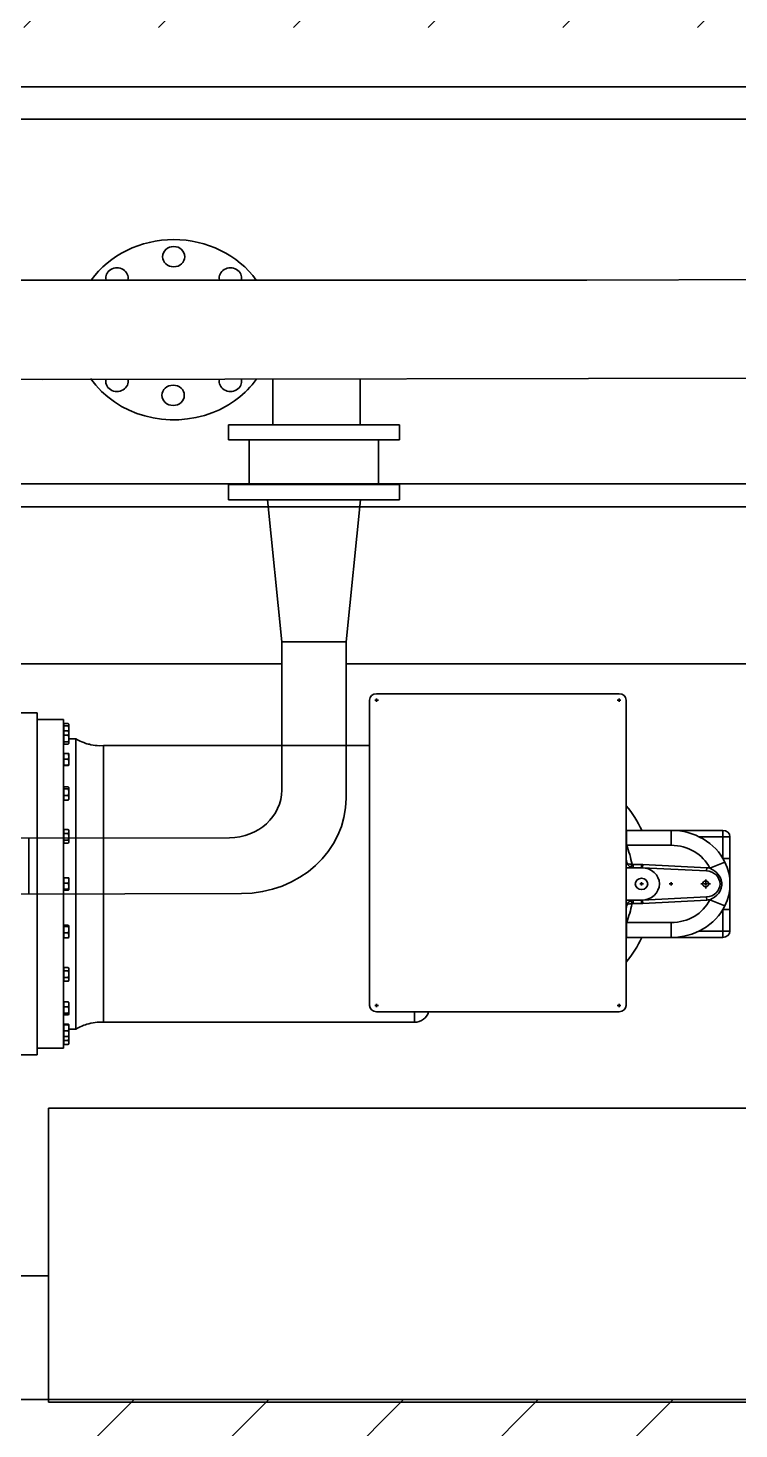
# Model space of a CAD drawing. Extents: x -12047294 to -5625356, y -1456591 to -622873.
# Drawn here: x -5748401 to -5747469, y -680637 to -678799 of the extents above; entities that cross this region are included whole.
import ezdxf

# ---------------------------------------------------------------- set-up
doc = ezdxf.new("R2010")
doc.units = 0
doc.header["$LTSCALE"] = 10
doc.header["$MEASUREMENT"] = 0
doc.layers.add('A-TEXTROOM-报建', color=210, linetype='Continuous')
doc.layers.add('M-DUCT', color=156, linetype='Continuous', lineweight=25)
doc.layers.add('M-W-EQUIP', color=156, linetype='Continuous', lineweight=35)

# ---------------------------------------------------------------- blocks, each defined once
blk = doc.blocks.new('300RT')
at = {"layer": 'M-W-EQUIP'}
for p, q in [((313.3, 1483, 0), (3296.3, 1483, 0)), ((420.8, 1446.4, 0), (2952.4, 1446.4, 0)), ((741.8, 1267.4, 0), (1876.6, 1264.7, 0)), ((1876.6, 1264.7, 0), (2680.1, 1264.7, 0)), ((2680.1, 1264.7, 0), (2899.1, 1264.7, 0)), ((741.8, 1155.1, 0), (2680.1, 1152.5, 0)), ((2211.7, 1153.1, 0), (2211.7, 1101.3, 0)), ((2340.5, 1153.6, 0), (2340.7, 1101.3, 0)), ((2680.1, 1152.5, 0), (2899.1, 1153.3, 0)), ((2153.4, 1084.1, 0), (2153.4, 1101.3, 0)), ((2406.3, 1101.3, 0), (2153.4, 1101.3, 0)), ((2406.3, 1084.1, 0), (2406.3, 1101.3, 0)), ((2406.3, 1084.1, 0), (2153.4, 1084.1, 0)), ((2184.4, 1033.8, 0), (2184.4, 1084.1, 0)), ((2375.4, 1033.8, 0), (2375.4, 1084.1, 0)), ((2952.4, 1034.5, 0), (1342.4, 1034.5, 0)), ((2153.4, 1016.5, 0), (2153.4, 1033.8, 0)), ((2406.3, 1033.8, 0), (2153.4, 1033.8, 0)), ((2406.3, 1016.5, 0), (2406.3, 1033.8, 0)), ((2406.3, 1016.5, 0), (2153.4, 1016.5, 0)), ((2232.4, 856, 0), (2211.2, 1016.5, 0)), ((2327.4, 856, 0), (2348.5, 1016.5, 0)), ((1486.2, 1008.5, 0), (2158.3, 1008.5, 0)), ((2158.3, 1008.5, 0), (2814.3, 1008.5, 0)), ((2232.4, 856, 0), (2327.4, 856, 0)), ((2232.4, 856, 0), (2232.4, 679.4, 0)), ((2327.4, 856, 0), (2327.4, 688.6, 0)), ((1506.5, 831.2, 0), (2232.4, 831.2, 0)), ((2327.4, 831.2, 0), (2732, 831.2, 0)), ((2187.3, 797.4, 0), (1829.1, 797.4, 0)), ((1829.1, 790.1, 0), (1829.1, 792, 0)), ((2187.3, 790.1, 0), (2187.3, 792, 0)), ((1818.6, 790.1, 0), (1818.6, 445.3, 0)), ((1829.1, 790.1, 0), (1826.4, 790.1, 0)), ((1829.1, 790.1, 0), (1829.1, 788.2, 0)), ((1829.1, 790.1, 0), (1831.8, 790.1, 0)), ((2187.3, 790.1, 0), (2184.6, 790.1, 0)), ((2187.3, 790.1, 0), (2187.3, 788.2, 0)), ((2187.3, 790.1, 0), (2190, 790.1, 0)), ((2197.8, 445.3, 0), (2197.8, 790.1, 0)), ((2731, 775.7, 0), (2688.7, 775.7, 0)), ((2688.7, 389.3, 0), (2688.7, 775.7, 0)), ((2642.3, 763.5, 0), (2641.8, 762.9, 0)), ((2641.8, 762.4, 0), (2641.8, 762.9, 0)), ((2641.8, 762.4, 0), (2641.9, 762.8, 0)), ((2641.8, 762.4, 0), (2641.8, 757.2, 0)), ((2642.4, 761.3, 0), (2641.8, 762.4, 0)), ((2641.9, 762.8, 0), (2642.7, 763.9, 0)), ((2642.7, 761, 0), (2642.4, 761.3, 0)), ((2649.1, 763.9, 0), (2642.7, 763.9, 0)), ((2649.1, 761, 0), (2642.7, 761, 0)), ((2649.1, 763.9, 0), (2649.1, 762.4, 0)), ((2649.7, 762.9, 0), (2649.1, 762.9, 0)), ((2649.1, 762.4, 0), (2649.1, 761, 0)), ((2649.1, 761, 0), (2649.1, 757.2, 0)), ((2688.7, 768.1, 0), (2649.7, 768.1, 0)), ((2649.7, 396.8, 0), (2649.7, 768.1, 0)), ((2628.3, 745, 0), (2625.2, 743.9, 0)), ((2631.8, 746.4, 0), (2628.3, 745, 0)), ((2641.8, 746.4, 0), (2631.8, 746.4, 0)), ((2631.8, 418.5, 0), (2631.8, 746.4, 0)), ((2641.8, 757.2, 0), (2641.8, 754.4, 0)), ((2642.1, 755.3, 0), (2641.8, 757.2, 0)), ((2642.2, 754.8, 0), (2641.8, 754.4, 0)), ((2641.8, 752.8, 0), (2641.8, 754.4, 0)), ((2641.8, 752.8, 0), (2641.9, 753.4, 0)), ((2641.8, 752.8, 0), (2641.8, 746.6, 0)), ((2642.4, 750.8, 0), (2641.8, 752.8, 0)), ((2642.1, 744.7, 0), (2641.8, 746.6, 0)), ((2641.8, 746.6, 0), (2641.8, 741.6, 0)), ((2641.9, 753.4, 0), (2642.7, 755.3, 0)), ((2642.2, 754.8, 0), (2642.1, 755.3, 0)), ((2642.7, 742.9, 0), (2642.1, 744.7, 0)), ((2642.7, 755.3, 0), (2642.2, 754.8, 0)), ((2642.7, 750.4, 0), (2642.4, 750.8, 0)), ((2649.1, 755.3, 0), (2642.7, 755.3, 0)), ((2649.1, 750.4, 0), (2642.7, 750.4, 0)), ((2649.1, 757.2, 0), (2649.1, 755.3, 0)), ((2649.1, 755.3, 0), (2649.1, 752.8, 0)), ((2649.7, 754.4, 0), (2649.1, 754.4, 0)), ((2649.1, 752.8, 0), (2649.1, 750.4, 0)), ((2649.1, 750.4, 0), (2649.1, 746.6, 0)), ((2649.1, 746.6, 0), (2649.1, 742.9, 0)), ((2590.7, 738.7, 0), (2197.8, 738.7, 0)), ((2595.9, 738.6, 0), (2590.7, 738.7, 0)), ((2590.7, 426.2, 0), (2590.7, 738.7, 0)), ((2600, 738.7, 0), (2595.9, 738.6, 0)), ((2603, 738.9, 0), (2600, 738.7, 0)), ((2606.1, 739.3, 0), (2603, 738.9, 0)), ((2609.5, 739.8, 0), (2606.1, 739.3, 0)), ((2611.5, 740.2, 0), (2609.5, 739.8, 0)), ((2613.4, 740.5, 0), (2611.5, 740.2, 0)), ((2615.1, 740.9, 0), (2613.4, 740.5, 0)), ((2616.6, 741.3, 0), (2615.1, 740.9, 0)), ((2617.9, 741.6, 0), (2616.6, 741.3, 0)), ((2619.8, 742.2, 0), (2617.9, 741.6, 0)), ((2622.5, 743, 0), (2619.8, 742.2, 0)), ((2625.2, 743.9, 0), (2622.5, 743, 0)), ((2642.1, 741, 0), (2641.8, 741.6, 0)), ((2641.8, 741.6, 0), (2641.8, 741.2, 0)), ((2641.8, 741.2, 0), (2642.2, 740.8, 0)), ((2642.1, 729.8, 0), (2641.8, 729.7, 0)), ((2641.8, 726.6, 0), (2641.8, 729.7, 0)), ((2641.9, 727.3, 0), (2642.7, 729.8, 0)), ((2642.7, 740.3, 0), (2642.1, 741, 0)), ((2642.7, 729.8, 0), (2642.1, 729.8, 0)), ((2649.1, 742.9, 0), (2642.7, 742.9, 0)), ((2649.1, 740.3, 0), (2642.7, 740.3, 0)), ((2649.1, 729.8, 0), (2642.7, 729.8, 0)), ((2649.1, 742.9, 0), (2649.1, 741.6, 0)), ((2649.1, 741.6, 0), (2649.1, 740.3, 0)), ((2649.1, 741.2, 0), (2649.7, 741.2, 0)), ((2649.1, 729.8, 0), (2649.1, 726.6, 0)), ((2649.7, 729.7, 0), (2649.1, 729.7, 0)), ((2641.8, 726.6, 0), (2641.9, 727.3, 0)), ((2641.8, 726.6, 0), (2641.8, 720, 0)), ((2642.4, 724, 0), (2641.8, 726.6, 0)), ((2642.1, 718.3, 0), (2641.8, 720, 0)), ((2641.8, 720, 0), (2641.8, 716.5, 0)), ((2642.1, 716.5, 0), (2641.8, 716.5, 0)), ((2642.7, 716.6, 0), (2642.1, 718.3, 0)), ((2642.7, 716.4, 0), (2642.1, 716.5, 0)), ((2642.7, 723.3, 0), (2642.4, 724, 0)), ((2649.1, 723.3, 0), (2642.7, 723.3, 0)), ((2649.1, 716.6, 0), (2642.7, 716.6, 0)), ((2649.1, 716.4, 0), (2642.7, 716.4, 0)), ((2649.1, 726.6, 0), (2649.1, 723.3, 0)), ((2649.1, 723.3, 0), (2649.1, 720, 0)), ((2649.1, 720, 0), (2649.1, 716.6, 0)), ((2649.1, 716.6, 0), (2649.1, 716.5, 0)), ((2649.1, 716.5, 0), (2649.7, 716.5, 0)), ((2649.1, 716.5, 0), (2649.1, 716.4, 0)), ((2642.1, 691.6, 0), (2641.8, 691.3, 0)), ((2641.8, 691.3, 0), (2641.8, 691, 0)), ((2641.8, 686.2, 0), (2641.8, 691, 0)), ((2642.1, 690.4, 0), (2641.8, 691, 0)), ((2641.8, 686.2, 0), (2641.9, 687, 0)), ((2642.4, 683.2, 0), (2641.8, 686.2, 0)), ((2641.8, 686.2, 0), (2641.8, 679.9, 0)), ((2641.9, 687, 0), (2642.7, 689.9, 0)), ((2642.7, 689.9, 0), (2642.1, 690.4, 0)), ((2642.7, 682.5, 0), (2642.4, 683.2, 0)), ((2649.1, 692.1, 0), (2642.7, 692.1, 0)), ((2649.1, 689.9, 0), (2642.7, 689.9, 0)), ((2649.1, 682.5, 0), (2642.7, 682.5, 0)), ((2649.1, 692.1, 0), (2649.1, 691, 0)), ((2649.7, 691.3, 0), (2649.1, 691.3, 0)), ((2649.1, 691, 0), (2649.1, 689.9, 0)), ((2649.1, 689.9, 0), (2649.1, 686.2, 0)), ((2649.1, 686.2, 0), (2649.1, 682.5, 0)), ((2649.1, 682.5, 0), (2649.1, 679.9, 0)), ((2642.1, 678.5, 0), (2641.8, 679.9, 0)), ((2641.8, 679.9, 0), (2641.8, 678.1, 0)), ((2641.8, 678.1, 0), (2642.1, 677.8, 0)), ((2642.7, 677.3, 0), (2642.1, 678.5, 0)), ((2642.1, 677.8, 0), (2642.1, 677.8, 0)), ((2642.1, 677.8, 0), (2642.7, 677.3, 0)), ((2649.1, 677.3, 0), (2642.7, 677.3, 0)), ((2649.1, 679.9, 0), (2649.1, 677.3, 0)), ((2649.1, 678.1, 0), (2649.7, 678.1, 0)), ((1665.3, 635.7, 0), (1675.8, 635.7, 0)), ((1665.3, 611.3, 0), (1665.3, 635.7, 0)), ((1675.8, 635.7, 0), (1673.1, 635.7, 0)), ((1675.8, 643, 0), (1675.8, 635.7, 0)), ((1675.8, 643, 0), (1752.2, 643, 0)), ((1675.8, 635.7, 0), (1675.8, 637.5, 0)), ((1675.8, 635.7, 0), (1675.8, 611.3, 0)), ((1710.7, 635.7, 0), (1675.8, 635.7, 0)), ((1675.8, 635.7, 0), (1675.8, 633.8, 0)), ((1675.8, 635.7, 0), (1678.5, 635.7, 0)), ((1752.2, 626.1, 0), (1752.2, 643, 0)), ((1752.2, 643, 0), (1818.3, 643, 0)), ((1818.3, 626.1, 0), (1818.3, 643, 0)), ((1818.3, 643, 0), (1818.6, 643, 0)), ((2404.6, 634.7, 0), (2731.5, 634.3, 0)), ((2642.4, 643.5, 0), (2641.8, 642.8, 0)), ((2641.8, 642.8, 0), (2641.8, 641.6, 0)), ((2641.8, 635.7, 0), (2641.8, 641.6, 0)), ((2642.1, 640.5, 0), (2641.8, 641.6, 0)), ((2641.8, 635.7, 0), (2641.9, 636.5, 0)), ((2642.4, 632.6, 0), (2641.8, 635.7, 0)), ((2641.8, 635.7, 0), (2641.8, 630.2, 0)), ((2641.9, 636.5, 0), (2642.7, 639.5, 0)), ((2642.7, 639.5, 0), (2642.1, 640.5, 0)), ((2642.7, 643.8, 0), (2642.5, 643.5, 0)), ((2649.1, 643.8, 0), (2642.7, 643.8, 0)), ((2649.1, 639.5, 0), (2642.7, 639.5, 0)), ((2649.1, 643.8, 0), (2649.1, 641.6, 0)), ((2649.7, 642.8, 0), (2649.1, 642.8, 0)), ((2649.1, 641.6, 0), (2649.1, 639.5, 0)), ((2649.1, 639.5, 0), (2649.1, 635.7, 0)), ((2649.1, 635.7, 0), (2649.1, 631.9, 0)), ((2701.2, 634.3, 0), (2701, 571.1, 0)), ((1818.3, 626.1, 0), (1752.2, 626.1, 0)), ((1818.6, 626.3, 0), (1818.3, 626.1, 0)), ((2642.1, 629.4, 0), (2641.8, 630.2, 0)), ((2641.8, 630.2, 0), (2641.8, 629.6, 0)), ((2641.8, 629.6, 0), (2642.4, 628.9, 0)), ((2642.7, 628.6, 0), (2642.1, 629.4, 0)), ((2642.7, 631.9, 0), (2642.4, 632.6, 0)), ((2649.1, 631.9, 0), (2642.7, 631.9, 0)), ((2649.1, 628.6, 0), (2642.7, 628.6, 0)), ((2649.1, 631.9, 0), (2649.1, 630.2, 0)), ((2649.1, 630.2, 0), (2649.1, 628.6, 0)), ((2649.1, 629.6, 0), (2649.7, 629.6, 0)), ((1665.3, 611.3, 0), (1675.8, 611.3, 0)), ((1665.3, 582.5, 0), (1665.3, 611.3, 0)), ((1695, 600.3, 0), (1672.9, 607.2, 0)), ((1699.6, 600.8, 0), (1794.2, 604.4, 0)), ((1794.5, 600.8, 0), (1794.2, 604.4, 0)), ((1795.9, 600.8, 0), (1795.9, 604.5, 0)), ((1795.9, 604.5, 0), (1808.4, 604.5, 0)), ((1808.4, 604.5, 0), (1810, 604.7, 0)), ((1808.4, 600.8, 0), (1808.4, 604.5, 0)), ((1810, 604.7, 0), (1811.9, 601.4, 0)), ((1817.4, 605.8, 0), (1818.6, 605.8, 0)), ((1678.2, 587, 0), (1677.5, 583.7, 0)), ((1679.9, 590.1, 0), (1678.2, 587, 0)), ((1682.6, 593.3, 0), (1679.9, 590.1, 0)), ((1686.2, 596.1, 0), (1682.6, 593.3, 0)), ((1690.4, 598.4, 0), (1686.2, 596.1, 0)), ((1695, 600.3, 0), (1690.4, 598.4, 0)), ((1699.9, 597.1, 0), (1699.6, 600.8, 0)), ((1699.9, 597.1, 0), (1794.5, 600.8, 0)), ((1701.1, 586.1, 0), (1701.1, 587.5, 0)), ((1818.6, 600.8, 0), (1795.9, 600.8, 0)), ((2642.1, 589.3, 0), (2641.8, 589, 0)), ((2641.8, 586.5, 0), (2641.8, 589.1, 0)), ((2641.8, 579.9, 0), (2641.8, 586.5, 0)), ((2642.1, 584.9, 0), (2641.8, 586.5, 0)), ((2642.7, 589.5, 0), (2642.1, 589.3, 0)), ((2649.1, 589.5, 0), (2642.7, 589.5, 0)), ((2649.1, 589.5, 0), (2649.1, 586.5, 0)), ((2649.7, 589.1, 0), (2649.1, 589.1, 0)), ((2649.1, 586.5, 0), (2649.1, 583.5, 0)), ((1665.3, 553.6, 0), (1665.3, 582.5, 0)), ((1677.5, 583.7, 0), (1677.5, 580.6, 0)), ((1677.5, 580.6, 0), (1678.4, 577.6, 0)), ((1678.4, 577.6, 0), (1679.9, 574.8, 0)), ((1679.9, 574.8, 0), (1682, 572.2, 0)), ((1682, 572.2, 0), (1684.8, 569.8, 0)), ((1684.8, 569.8, 0), (1688.1, 567.7, 0)), ((1695.8, 582.5, 0), (1693.9, 582.5, 0)), ((1701.1, 582.5, 0), (1698.5, 582.5, 0)), ((1701.1, 582.5, 0), (1701.1, 584.3, 0)), ((1701.1, 582.5, 0), (1701.1, 580.6, 0)), ((1701.1, 582.5, 0), (1703.7, 582.5, 0)), ((1701.1, 578.8, 0), (1701.1, 577.4, 0)), ((1706.4, 582.5, 0), (1708.3, 582.5, 0)), ((1752.2, 582.5, 0), (1749.5, 582.5, 0)), ((1752.2, 582.5, 0), (1752.2, 584.3, 0)), ((1752.2, 582.5, 0), (1752.2, 580.6, 0)), ((1752.2, 582.5, 0), (1754.9, 582.5, 0)), ((1795.9, 582.5, 0), (1793.2, 582.5, 0)), ((1795.9, 582.5, 0), (1795.9, 584.3, 0)), ((1795.9, 582.5, 0), (1795.9, 580.6, 0)), ((1795.9, 582.5, 0), (1798.6, 582.5, 0)), ((2386.9, 571.5, 0), (2731.4, 571.1, 0)), ((2641.8, 579.9, 0), (2641.9, 580.7, 0)), ((2642.4, 577.1, 0), (2641.8, 579.9, 0)), ((2641.8, 579.9, 0), (2641.8, 575.9, 0)), ((2642.1, 575.7, 0), (2641.8, 575.9, 0)), ((2641.9, 580.7, 0), (2642.7, 583.5, 0)), ((2642.7, 583.5, 0), (2642.1, 584.9, 0)), ((2642.7, 575.4, 0), (2642.1, 575.7, 0)), ((2642.7, 576.4, 0), (2642.4, 577.1, 0)), ((2649.1, 583.5, 0), (2642.7, 583.5, 0)), ((2649.1, 576.4, 0), (2642.7, 576.4, 0)), ((2649.1, 575.4, 0), (2642.7, 575.4, 0)), ((2649.1, 583.5, 0), (2649.1, 579.9, 0)), ((2649.1, 579.9, 0), (2649.1, 576.4, 0)), ((2649.1, 576.4, 0), (2649.1, 575.9, 0)), ((2649.1, 575.9, 0), (2649.7, 575.9, 0)), ((2649.1, 575.9, 0), (2649.1, 575.4, 0)), ((1695, 564.6, 0), (1672.9, 557.7, 0)), ((1688.1, 567.7, 0), (1691.4, 566, 0)), ((1691.4, 566, 0), (1695, 564.6, 0)), ((1699.9, 567.8, 0), (1699.6, 564.1, 0)), ((1794.2, 560.5, 0), (1699.6, 564.1, 0)), ((1699.9, 567.8, 0), (1794.5, 564.1, 0)), ((1794.5, 564.1, 0), (1794.2, 560.5, 0)), ((1795.9, 564.1, 0), (1818.6, 564.1, 0)), ((1795.9, 564.1, 0), (1795.9, 560.5, 0)), ((1808.4, 560.5, 0), (1795.9, 560.5, 0)), ((1808.4, 560.5, 0), (1808.4, 564.1, 0)), ((1810, 560.3, 0), (1808.4, 560.5, 0)), ((1810, 560.2, 0), (1811.9, 563.6, 0)), ((1810, 560.2, 0), (1810, 560.3, 0)), ((1818.6, 559.2, 0), (1817.4, 559.2, 0)), ((1675.8, 553.6, 0), (1665.3, 553.6, 0)), ((1665.3, 529.3, 0), (1665.3, 553.6, 0)), ((1675.8, 553.6, 0), (1675.8, 529.3, 0)), ((1752.2, 538.8, 0), (1752.2, 521.9, 0)), ((1752.2, 538.8, 0), (1818.3, 538.8, 0)), ((1818.3, 538.8, 0), (1818.3, 521.9, 0)), ((1818.3, 538.8, 0), (1818.6, 538.7, 0)), ((1675.8, 529.3, 0), (1665.3, 529.3, 0)), ((1675.8, 529.3, 0), (1673.1, 529.3, 0)), ((1675.8, 529.3, 0), (1675.8, 531.1, 0)), ((1675.8, 529.3, 0), (1675.8, 521.9, 0)), ((1675.8, 529.3, 0), (1710.7, 529.3, 0)), ((1675.8, 529.3, 0), (1675.8, 527.4, 0)), ((1675.8, 529.3, 0), (1678.5, 529.3, 0)), ((2641.9, 535.5, 0), (2641.8, 535.3, 0)), ((2641.8, 535.3, 0), (2641.8, 535.2, 0)), ((2642.1, 534.9, 0), (2641.8, 535.2, 0)), ((2641.8, 535.2, 0), (2641.8, 530.9, 0)), ((2642.1, 529.1, 0), (2641.8, 530.9, 0)), ((2641.8, 524.4, 0), (2641.8, 530.9, 0)), ((2641.8, 524.4, 0), (2641.9, 525.1, 0)), ((2642.4, 522.1, 0), (2641.8, 524.4, 0)), ((2641.8, 524.4, 0), (2641.8, 522.1, 0)), ((2641.9, 525.1, 0), (2642.7, 527.3, 0)), ((2642.7, 534.5, 0), (2642.1, 534.9, 0)), ((2642.7, 527.3, 0), (2642.1, 529.1, 0)), ((2649.1, 535.9, 0), (2642.7, 535.9, 0)), ((2649.1, 534.5, 0), (2642.7, 534.5, 0)), ((2649.1, 527.3, 0), (2642.7, 527.3, 0)), ((2649.1, 535.9, 0), (2649.1, 535.2, 0)), ((2649.7, 535.3, 0), (2649.1, 535.3, 0)), ((2649.1, 535.2, 0), (2649.1, 534.5, 0)), ((2649.1, 534.5, 0), (2649.1, 530.9, 0)), ((2649.1, 530.9, 0), (2649.1, 527.3, 0)), ((2649.1, 527.3, 0), (2649.1, 524.4, 0)), ((2649.1, 524.4, 0), (2649.1, 521.5, 0)), ((1752.2, 521.9, 0), (1675.8, 521.9, 0)), ((1818.3, 521.9, 0), (1752.2, 521.9, 0)), ((1818.6, 521.9, 0), (1818.3, 521.9, 0)), ((2641.8, 522.1, 0), (2641.9, 522, 0)), ((2642, 522, 0), (2642.1, 521.9, 0)), ((2642.1, 521.9, 0), (2642.7, 521.5, 0)), ((2642.7, 521.5, 0), (2642.4, 522.1, 0)), ((2649.1, 521.5, 0), (2642.7, 521.5, 0)), ((2649.1, 522.1, 0), (2649.7, 522.1, 0)), ((2642.7, 487.9, 0), (2641.8, 486.9, 0)), ((2641.8, 486.9, 0), (2641.8, 486.1, 0)), ((2641.8, 486.1, 0), (2641.8, 480.4, 0)), ((2642.1, 485.1, 0), (2641.8, 486.1, 0)), ((2641.8, 474.6, 0), (2641.8, 480.4, 0)), ((2642.1, 478.5, 0), (2641.8, 480.4, 0)), ((2641.8, 474.6, 0), (2641.9, 475.1, 0)), ((2641.9, 475.1, 0), (2642.7, 476.6, 0)), ((2642.7, 484.2, 0), (2642.1, 485.1, 0)), ((2642.7, 476.6, 0), (2642.1, 478.5, 0)), ((2649.1, 487.9, 0), (2642.7, 487.9, 0)), ((2649.1, 484.2, 0), (2642.7, 484.2, 0)), ((2649.1, 476.6, 0), (2642.7, 476.6, 0)), ((2649.1, 487.9, 0), (2649.1, 486.1, 0)), ((2649.7, 486.9, 0), (2649.1, 486.9, 0)), ((2649.1, 486.1, 0), (2649.1, 484.2, 0)), ((2649.1, 484.2, 0), (2649.1, 480.4, 0)), ((2649.1, 480.4, 0), (2649.1, 476.6, 0)), ((2649.1, 476.6, 0), (2649.1, 474.6, 0)), ((2642.4, 473, 0), (2641.8, 474.6, 0)), ((2641.8, 474.6, 0), (2641.8, 473.7, 0)), ((2641.8, 473.7, 0), (2642.7, 472.6, 0)), ((2642.7, 472.6, 0), (2642.4, 473, 0)), ((2642.6, 472.7, 0), (2642.7, 472.6, 0)), ((2649.1, 472.6, 0), (2642.7, 472.6, 0)), ((2649.1, 474.6, 0), (2649.1, 472.6, 0)), ((2649.1, 473.7, 0), (2649.7, 473.7, 0)), ((1829.1, 445.3, 0), (1826.4, 445.3, 0)), ((1829.1, 445.3, 0), (1829.1, 447.1, 0)), ((1829.1, 445.3, 0), (1829.1, 443.4, 0)), ((1829.1, 445.3, 0), (1831.8, 445.3, 0)), ((2187.3, 445.3, 0), (2184.6, 445.3, 0)), ((2187.3, 445.3, 0), (2187.3, 447.1, 0)), ((2187.3, 445.3, 0), (2187.3, 443.4, 0)), ((2187.3, 445.3, 0), (2190, 445.3, 0)), ((2642, 448.6, 0), (2641.8, 448.4, 0)), ((2641.8, 448.4, 0), (2641.8, 446.3, 0)), ((2641.8, 446.3, 0), (2641.8, 439.9, 0)), ((2642.1, 444.9, 0), (2641.8, 446.3, 0)), ((2642.7, 449.1, 0), (2642.1, 448.6, 0)), ((2642.7, 443.6, 0), (2642.1, 444.9, 0)), ((2649.1, 449.1, 0), (2642.7, 449.1, 0)), ((2649.1, 443.6, 0), (2642.7, 443.6, 0)), ((2649.1, 449.1, 0), (2649.1, 446.3, 0)), ((2649.7, 448.4, 0), (2649.1, 448.4, 0)), ((2649.1, 446.3, 0), (2649.1, 443.6, 0)), ((2649.1, 443.6, 0), (2649.1, 439.9, 0)), ((1829.1, 437.9, 0), (2187.3, 437.9, 0)), ((2131.4, 437.9, 0), (2131.4, 426.2, 0)), ((2642.1, 438.1, 0), (2641.8, 439.9, 0)), ((2641.8, 435.4, 0), (2641.8, 439.9, 0)), ((2641.8, 435.4, 0), (2641.9, 435.6, 0)), ((2642.4, 434.7, 0), (2641.8, 435.4, 0)), ((2641.8, 435.4, 0), (2641.8, 435.2, 0)), ((2641.8, 435.2, 0), (2642, 435, 0)), ((2641.9, 435.6, 0), (2642.7, 436.3, 0)), ((2642.7, 436.3, 0), (2642.1, 438.1, 0)), ((2642.7, 434.5, 0), (2642.4, 434.7, 0)), ((2649.1, 436.3, 0), (2642.7, 436.3, 0)), ((2649.1, 434.5, 0), (2642.7, 434.5, 0)), ((2649.1, 439.9, 0), (2649.1, 436.3, 0)), ((2649.1, 436.3, 0), (2649.1, 435.4, 0)), ((2649.1, 435.4, 0), (2649.1, 434.5, 0)), ((2649.1, 435.2, 0), (2649.7, 435.2, 0)), ((2131.4, 426.2, 0), (2590.7, 426.2, 0)), ((2590.7, 426.2, 0), (2595.9, 426.3, 0)), ((2595.9, 426.3, 0), (2600, 426.2, 0)), ((2600, 426.2, 0), (2603, 426, 0)), ((2603, 426, 0), (2606.1, 425.6, 0)), ((2606.1, 425.6, 0), (2609.5, 425.1, 0)), ((2609.5, 425.1, 0), (2612.6, 424.6, 0)), ((2612.6, 424.6, 0), (2615.3, 424, 0)), ((2615.3, 424, 0), (2617.4, 423.4, 0)), ((2617.4, 423.4, 0), (2619.5, 422.9, 0)), ((2619.5, 422.9, 0), (2622.5, 421.9, 0)), ((2622.5, 421.9, 0), (2625.2, 421.1, 0)), ((2625.2, 421.1, 0), (2628.3, 419.9, 0)), ((2628.3, 419.9, 0), (2631.8, 418.5, 0)), ((2631.8, 418.5, 0), (2641.8, 418.5, 0)), ((2641.8, 423.7, 0), (2642.4, 423.9, 0)), ((2641.9, 423.6, 0), (2641.8, 423.7, 0)), ((2641.8, 423.7, 0), (2641.8, 419.9, 0)), ((2641.8, 419.9, 0), (2641.8, 413.4, 0)), ((2642.1, 418.2, 0), (2641.8, 419.9, 0)), ((2642.1, 411.8, 0), (2641.8, 413.4, 0)), ((2641.8, 413.4, 0), (2641.8, 410.5, 0)), ((2642.7, 423.4, 0), (2641.9, 423.6, 0)), ((2642.7, 416.5, 0), (2642.1, 418.2, 0)), ((2642.7, 410.2, 0), (2642.1, 411.8, 0)), ((2642.4, 423.9, 0), (2642.7, 424, 0)), ((2649.1, 424, 0), (2642.7, 424, 0)), ((2649.1, 423.4, 0), (2642.7, 423.4, 0)), ((2649.1, 416.5, 0), (2642.7, 416.5, 0)), ((2649.1, 424, 0), (2649.1, 423.7, 0)), ((2649.7, 423.7, 0), (2649.1, 423.7, 0)), ((2649.1, 423.7, 0), (2649.1, 423.4, 0)), ((2649.1, 423.4, 0), (2649.1, 419.9, 0)), ((2649.1, 419.9, 0), (2649.1, 416.5, 0)), ((2649.1, 416.5, 0), (2649.1, 413.4, 0)), ((2649.1, 413.4, 0), (2649.1, 410.2, 0)), ((2641.8, 409.7, 0), (2642, 410.5, 0)), ((2641.8, 410.5, 0), (2641.8, 409.4, 0)), ((2641.8, 410.5, 0), (2641.9, 410.4, 0)), ((2641.8, 409.4, 0), (2641.8, 409.7, 0)), ((2641.8, 409.4, 0), (2641.8, 403.3, 0)), ((2642.1, 407.5, 0), (2641.8, 409.4, 0)), ((2642.1, 402.2, 0), (2641.8, 403.3, 0)), ((2641.8, 402, 0), (2641.8, 403.3, 0)), ((2641.8, 402, 0), (2642.3, 401.4, 0)), ((2641.9, 410.4, 0), (2642.7, 410.2, 0)), ((2642.7, 405.7, 0), (2642.1, 407.5, 0)), ((2642.7, 401, 0), (2642.1, 402.2, 0)), ((2642.4, 401.4, 0), (2642.7, 401, 0)), ((2649.1, 410.2, 0), (2642.7, 410.2, 0)), ((2649.1, 405.7, 0), (2642.7, 405.7, 0)), ((2649.1, 401, 0), (2642.7, 401, 0)), ((2649.1, 410.5, 0), (2649.7, 410.5, 0)), ((2649.1, 410.2, 0), (2649.1, 409.4, 0)), ((2649.1, 409.4, 0), (2649.1, 405.7, 0)), ((2649.1, 405.7, 0), (2649.1, 403.3, 0)), ((2649.1, 403.3, 0), (2649.1, 401, 0)), ((2649.1, 402, 0), (2649.7, 402, 0)), ((2649.7, 396.8, 0), (2688.7, 396.8, 0)), ((2688.7, 389.3, 0), (2773.1, 389.3, 0)), ((710.8, 329.3, 0), (2672, 329.3, 0)), ((2672, -2.8, 0), (2672, 329.3, 0)), ((2672, 139.6, 0), (3973.8, 139.6, 0)), ((4842, 0), (0, 0)), ((710.8, -2.8, 0), (2672, -2.8, 0))]:
    blk.add_line(p, q, dxfattribs=at)
for centre, major_axis, start_param, end_param in [((2487, 1208.6, 0), (146.2, 0), 0.583893, 2.5577), ((2403.2, 1267, 0), (-16.5, 0), 2.947379, 6.477399), ((2570.8, 1267, 0), (-16.5, 0), 2.947379, 6.477399), ((2487, 1208.6, 0), (146.2, 0), 3.725485, 4.305736), ((2403.2, 1150.2, 0), (16.5, 0), 2.947379, 6.477399), ((2487, 1208.6, 0), (-146.2, 0), 1.164143, 2.567443), ((2570.8, 1150.2, 0), (16.5, 0), 2.917558, 6.551657), ((1829.1, 790.1, 0), (-10.5, 0), -1.570796, 0), ((2187.3, 790.1, 0), (10.5, 0), 0, 1.570796), ((2661.2, 757, 0), (-19.3, 0), -0.297362, -0.012202), ((2660.9, 746.5, 0), (-19, 0), -0.299778, -0.012349), ((2644.7, 741.4, 0), (-2.91, 0), -0.787109, -0.081391), ((2657.2, 719.8, 0), (-15.4, 0), -0.333988, -0.014554), ((2642.7, 714.9, 0), (-2.43, 0), 4.700867, 5.055971), ((2644.2, 690.8, 0), (2.34, 0), 2.255482, 3.030906), ((2651.6, 679.7, 0), (9.73, 0), 2.720751, 3.120187), ((1990.8, 582.5, 0), (-213.9, 0), -0.634415, -0.418515), ((1675.8, 635.7, 0), (-10.5, 0), -1.570796, 0), ((1752.2, 582.5, 0), (-86.9, 0), -1.570796, -0.421016), ((2648.7, 641.5, 0), (-6.86, 0), -0.503141, -0.029918), ((1752.2, 582.5, 0), (-62.7, 0), -1.570796, -0.421016), ((1990.8, 582.5, 0), (183.6, 0), 2.793101, 2.966874), ((2646.1, 630.1, 0), (-4.3, 0), -0.640482, -0.049802), ((1752.2, 582.5, 0), (-86.9, 0), -0.421016, 0.421016), ((1795.9, 582.5, 0), (-31.6, 0), -1.570796, -1.515212), ((1809.8, 618.4, 0), (19.7, 0), -1.556696, -1.172851), ((1806.5, 608.5, 0), (11.6, 0), -1.085857, -0.34859), ((1990.8, 582.5, 0), (-176.6, 0), -0.222568, -0.190544), ((1701.1, 582.5, 0), (21.1, 0), 1.626381, 4.656805), ((1701.1, 582.5, 0), (-26.3, 0), -1.515212, -1.336493), ((1795.9, 582.5, 0), (-26.3, 0), -1.570796, 1.570796), ((1808.4, 606.3, 0), (-7.95, 0), 1.570876, 2.026178), ((2654.5, 586.3, 0), (-12.7, 0), -0.368071, -0.017014), ((2643, 575.6, 0), (1.22, 0), 1.801012, 2.740372), ((1752.2, 582.5, 0), (-86.9, 0), 0.421016, 1.570796), ((1701.1, 582.5, 0), (26.3, 0), 4.478086, 4.656805), ((1752.2, 582.5, 0), (62.7, 0), 3.562608, 4.712389), ((1795.9, 582.5, 0), (-31.6, 0), 1.515212, 1.570796), ((1808.4, 558.6, 0), (-7.98, 0), 4.257867, 4.71145), ((1809.8, 546.5, 0), (19.7, 0), 1.172851, 1.556696), ((1990.8, 582.5, 0), (183.6, 0), 3.316311, 3.490084), ((1806.5, 556.4, 0), (11.6, 0), 0.34859, 1.085857), ((1990.8, 582.5, 0), (176.6, 0), 3.332136, 3.364161), ((1675.8, 529.3, 0), (-10.5, 0), 0, 1.570796), ((2643.3, 535, 0), (1.48, 0), 1.979217, 2.897601), ((2659.4, 530.8, 0), (17.6, 0), 2.829413, 3.128473), ((1990.8, 582.5, 0), (213.9, 0), 3.560108, 3.776007), ((2646.9, 485.9, 0), (-5.1, 0), -0.585838, -0.040926), ((2661.5, 480.3, 0), (-19.6, 0), -0.295009, -0.01206), ((1829.1, 445.3, 0), (10.5, 0), 3.141593, 4.712389), ((2187.3, 445.3, 0), (10.5, 0), 4.712389, 6.283185), ((2652.6, 446.2, 0), (10.7, 0), 2.741072, 3.121968), ((2660, 439.8, 0), (-18.1, 0), -0.307153, -0.012803), ((2131.4, 440.9, 0), (21.1, 0), 3.342951, 4.712389), ((2658, 419.8, 0), (16.2, 0), 2.816119, 3.127611), ((2655.4, 413.2, 0), (13.6, 0), 2.786466, 3.125545), ((2649.6, 403.2, 0), (-7.79, 0), -0.471487, -0.026382)]:
    blk.add_ellipse(centre, major_axis=major_axis, ratio=0.696429, start_param=start_param, end_param=end_param, dxfattribs=at)
for centre in [(2487, 1291.1, 0), (2487.8, 1134.5, 0)]:
    blk.add_ellipse(centre, major_axis=(16.5, 0), ratio=0.696429, dxfattribs=at)
at = {"layer": 'M-W-EQUIP', "extrusion": (6.04829e-08, 6.18761e-29, 1)}
blk.add_ellipse((2404.8, 688.6, 0), major_axis=(-77.4, 0, 0), ratio=0.696429, start_param=0, end_param=1.56894, dxfattribs=at)
at = {"layer": 'M-W-EQUIP', "extrusion": (5.79506e-08, 2.47937e-29, 1)}
blk.add_ellipse((2387.2, 679.4, 0), major_axis=(154.8, 0, 0), ratio=0.696429, start_param=3.141593, end_param=4.710532, dxfattribs=at)
at = {"layer": 'M-W-EQUIP', "extrusion": (-1.0911e-16, -3.5022e-28, -1)}
blk.add_ellipse((1701.1, 582.5, 0), major_axis=(4.58, 0), ratio=0.696429, start_param=3.141593, end_param=9.424778, dxfattribs=at)
at = {"layer": 'M-W-EQUIP', "extrusion": (-1.08487e-16, 1.7741e-28, -1)}
blk.add_ellipse((1795.9, 582.5, 0), major_axis=(-9.22, 0), ratio=0.696429, dxfattribs=at)
blk = doc.blocks.new('A$C23335F82')
at = {"layer": 'M-DUCT'}
h = blk.add_hatch(dxfattribs=at)
h.set_pattern_fill('ANSI31', color=256, scale=1000, angle=90)
h.set_pattern_definition([(135, (-1037127.47, 3311883.54), (-88.3883476, -88.3883476), [])])
h.paths.add_polyline_path([(1000, -6450), (1000, -2150), (0, -2150), (0, -6450)])
h.paths.add_polyline_path([(-1800, -2150), (0, -2150), (0, 2150), (-1800, 2150)])
h.paths.add_polyline_path([(-2800, -6450), (-1800, -6450), (-1800, -2150), (-2800, -2150)])
blk.add_lwpolyline([(0, -6450), (0, -2150), (1000, -2150), (1000, -6450)], close=True, dxfattribs=at)
blk.add_lwpolyline([(0, -6450), (0, -2150), (1000, -2150), (1000, -6450)], close=True, dxfattribs=at)
at = {"layer": 'M-W-EQUIP', "extrusion": (0, 0, -1), "xscale": 0.8880627839735646, "yscale": 1.161290322580645, "zscale": -1, "rotation": 270}
blk.add_blockref('300RT', (0, -2150), dxfattribs=at)
blk = doc.blocks.new('A$C50D712EB')
at = {"layer": 'M-W-EQUIP', "rotation": 270}
blk.add_blockref('A$C23335F82', (15606, -3202), dxfattribs=at)

msp = doc.modelspace()

# ---------------------------------------------------------------- hatches: boundary and pattern name
at = {"layer": 'A-TEXTROOM-报建'}
h = msp.add_hatch(dxfattribs=at)
h.set_pattern_fill('ANSI31', color=156, scale=300)
h.set_pattern_definition([(45, (6459.6, 7e-09), (-336.759605, 336.759605), [])])
edge = h.paths.add_edge_path(flags=16)
edge.add_arc((-5789890.1, -733372.9), 19800.3, 180.00002, 210.33182)
edge.add_line((-5806980, -743372.1), (-5798690.9, -743375))
edge.add_arc((-5798679.1, -768354), 24979, 71.82959, 90.02715, ccw=False)
edge.add_arc((-5798679.1, -768354), 24979, 46.40636, 71.82959, ccw=False)
edge.add_arc((-5761511.4, -729209.4), 29000, 226.55073, 235.72344)
edge.add_line((-5777843.9, -753173), (-5734626.5, -753172.4))
edge.add_line((-5734626.5, -753172.4), (-5734626.6, -742573))
edge.add_line((-5734626.6, -742573), (-5724090.3, -742573.2))
edge.add_line((-5724090.3, -742573.2), (-5724090.3, -706873))
edge.add_line((-5724090.3, -706873), (-5715090.4, -706873))
edge.add_line((-5715090.4, -706873), (-5715090.4, -697848.9))
edge.add_arc((-5806750.6, -701974.8), 91753, 2.577338, 4.963321)
edge.add_arc((-5757072.8, -697881.8), 41908, 5.26452, 17.9861)
edge.add_arc((-5817479.3, -718426.1), 105710, 18.467251, 21.437185)
edge.add_arc((-5747882, -689052.2), 30252, 17.82622, 40.55905)
edge.add_arc((-5746701.1, -686704.3), 27846.7, 38.4683, 72.82075)
edge.add_arc((-5793741.7, -821555.8), 170652.4, 71.1042, 72.756978)
edge.add_line((-5743156, -658573.2), (-5782091.3, -658573.2))
edge.add_line((-5782091.3, -658573.2), (-5782091.3, -664172.9))
edge.add_line((-5782091.3, -664172.9), (-5804290.4, -664172.9))
edge.add_line((-5804290.4, -664172.9), (-5804290.4, -680572.8))
edge.add_line((-5804290.4, -680572.8), (-5809690.4, -680572.8))
edge.add_line((-5809690.4, -680572.8), (-5809690.4, -733372.9))
h.paths.add_polyline_path([(-5821993.3, -644043.7), (-5678940.3, -644043.7), (-5678940.3, -767193.7), (-5821993.3, -767193.7)])

# ---------------------------------------------------------------- block references
msp.add_blockref('A$C50D712EB', (-5759457.7, -677396.4))

doc.saveas('drawing.dxf')
